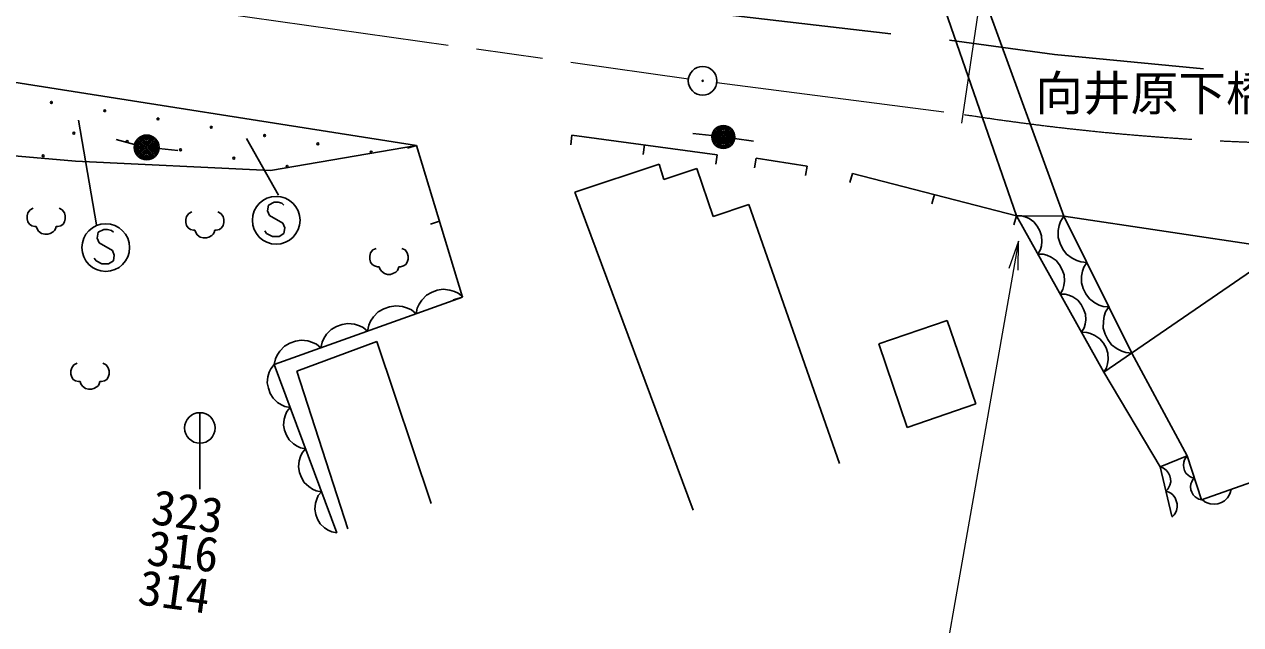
# Model space of a CAD drawing. Units: millimetres, scale not verified. Extents: x 40000 to 680000, y 20000 to 380000.
# Drawn here: x 431070 to 494826, y 254760 to 286203 of the extents above; entities that cross this region are included whole.
import ezdxf
from ezdxf.enums import TextEntityAlignment as Align

# ---------------------------------------------------------------- set-up
doc = ezdxf.new("R2010")
doc.units = ezdxf.units.MM
doc.header["$LTSCALE"] = 1000
doc.linetypes.add('CHAIN', pattern=[18.5, 12, -1.5, 3.5, -1.5])
for name, color, linetype, lineweight in [('M-BGD', 7, 'Continuous', 25), ('M-BGD-EXST', 7, 'Continuous', 25), ('M-BMK', 2, 'CHAIN', 13), ('M-BMK-SRVR', 3, 'Continuous', 25), ('M-STR-HTXT', 7, 'Continuous', 13), ('M-STR-STR1', 1, 'Continuous', 25), ('M-STR-STRC', 7, 'Continuous', 25)]:
    doc.layers.add(name, color=color, linetype=linetype, lineweight=lineweight)
doc.styles.add('ＭＳ ゴシック', font='')
doc.styles.get('ＭＳ ゴシック').set_extended_font_data('MS Gothic')

# ---------------------------------------------------------------- blocks, each defined once
blk = doc.blocks.new('open_arrow')
at = {"color": 0, "linetype": 'Continuous', "lineweight": -2}
blk.add_lwpolyline([(7.5, 1.25), (0, 0), (7.5, -1.25)], dxfattribs=at)

msp = doc.modelspace()

# ---------------------------------------------------------------- linework, layer by layer
at = {"layer": 'M-BGD'}
for p, q in [((413925, 285781), (451632, 279855)), ((436851, 279918), (435884, 280172)), ((459774, 280394), (459708, 279898)), ((459774, 280394), (467386, 279376)), ((467112, 280373), (466118, 280490)), ((468301, 280218), (469291, 280077)), ((433747, 279029), (429936, 279361)), ((438127, 279694), (439123, 279603)), ((451632, 279855), (443972, 278552)), ((451632, 279855), (451153, 279710)), ((451632, 279855), (454035, 271917)), ((463580, 279885), (463514, 279389)), ((467386, 279376), (467320, 278880)), ((443972, 278552), (433747, 279029)), ((459925, 277416), (464343, 278872)), ((464343, 278872), (464594, 278069)), ((464594, 278069), (466326, 278646)), ((466326, 278646), (467180, 276136)), ((469421, 279188), (469344, 278694)), ((469421, 279188), (472097, 278773)), ((472097, 278773), (472020, 278279)), ((474471, 278396), (474346, 277912)), ((474471, 278396), (483068, 276181)), ((466134, 260755), (459925, 277416)), ((467180, 276136), (469037, 276763)), ((469037, 276763), (473796, 263210)), ((478770, 277288), (478645, 276804)), ((431258, 276331), (431218, 276171)), ((431218, 276171), (431218, 276011)), ((431378, 276491), (431258, 276331)), ((431538, 276571), (431378, 276491)), ((433058, 276491), (432898, 276571)), ((433178, 276331), (433058, 276491)), ((433218, 276171), (433178, 276331)), ((433218, 276011), (433218, 276171)), ((439572, 276140), (439532, 275980)), ((439692, 276300), (439572, 276140)), ((439852, 276380), (439692, 276300)), ((441372, 276300), (441212, 276380)), ((441492, 276140), (441372, 276300)), ((441532, 275980), (441492, 276140)), ((483068, 276181), (482944, 275696)), ((483337, 276173), (483068, 276181)), ((485554, 276156), (483068, 276181)), ((483068, 276181), (487657, 267981)), ((483524, 276120), (483337, 276173)), ((483735, 276026), (483524, 276120)), ((485557, 276149), (485387, 275884)), ((497045, 274432), (485554, 276156)), ((485554, 276156), (489121, 268986)), ((431218, 276011), (431258, 275851)), ((431258, 275851), (431338, 275731)), ((431338, 275731), (431458, 275651)), ((431458, 275651), (431618, 275611)), ((431618, 275611), (431698, 275611)), ((431698, 275611), (431738, 275491)), ((431738, 275491), (431818, 275371)), ((432658, 275411), (432698, 275491)), ((432698, 275491), (432738, 275611)), ((432738, 275611), (432818, 275611)), ((432818, 275611), (432978, 275651)), ((432978, 275651), (433098, 275731)), ((433098, 275731), (433178, 275851)), ((433178, 275851), (433218, 276011)), ((439532, 275980), (439532, 275820)), ((439532, 275820), (439572, 275660)), ((439572, 275660), (439652, 275540)), ((439652, 275540), (439772, 275460)), ((439772, 275460), (439932, 275420)), ((441132, 275420), (441292, 275460)), ((441292, 275460), (441412, 275540)), ((441412, 275540), (441492, 275660)), ((441492, 275660), (441532, 275820)), ((441532, 275820), (441532, 275980)), ((452833, 275886), (452355, 275741)), ((483990, 275853), (483735, 276026)), ((484165, 275634), (483990, 275853)), ((484300, 275394), (484165, 275634)), ((485315, 275666), (485266, 275401)), ((485387, 275884), (485315, 275666)), ((431818, 275371), (431978, 275251)), ((431978, 275251), (432138, 275211)), ((432138, 275211), (432298, 275211)), ((432298, 275211), (432418, 275251)), ((432418, 275251), (432578, 275331)), ((432578, 275331), (432658, 275411)), ((439932, 275420), (440012, 275420)), ((440012, 275420), (440052, 275300)), ((440052, 275300), (440132, 275180)), ((440132, 275180), (440292, 275060)), ((440292, 275060), (440452, 275020)), ((440452, 275020), (440612, 275020)), ((440612, 275020), (440732, 275060)), ((440732, 275060), (440892, 275140)), ((440892, 275140), (440972, 275220)), ((440972, 275220), (441012, 275300)), ((441012, 275300), (441052, 275420)), ((441052, 275420), (441132, 275420)), ((484394, 275130), (484300, 275394)), ((484378, 274594), (484409, 274822)), ((484409, 274822), (484394, 275130)), ((485266, 275401), (485265, 275039)), ((485265, 275039), (485361, 274724)), ((449223, 274229), (449183, 274069)), ((449343, 274389), (449223, 274229)), ((449503, 274469), (449343, 274389)), ((451023, 274389), (450863, 274469)), ((451143, 274229), (451023, 274389)), ((451183, 274069), (451143, 274229)), ((484192, 274174), (484325, 274406)), ((484471, 274165), (484192, 274174)), ((484325, 274406), (484378, 274594)), ((484667, 274110), (484471, 274165)), ((485361, 274724), (485505, 274434)), ((485505, 274434), (485698, 274168)), ((485698, 274168), (485987, 273950)), ((487657, 267981), (497045, 274432)), ((449183, 274069), (449183, 273909)), ((449183, 273909), (449223, 273749)), ((449223, 273749), (449303, 273629)), ((449303, 273629), (449423, 273549)), ((449423, 273549), (449583, 273509)), ((450783, 273509), (450943, 273549)), ((450943, 273549), (451063, 273629)), ((451063, 273629), (451143, 273749)), ((451143, 273749), (451183, 273909)), ((451183, 273909), (451183, 274069)), ((484887, 274013), (484667, 274110)), ((485153, 273831), (484887, 274013)), ((485336, 273604), (485153, 273831)), ((485476, 273352), (485336, 273604)), ((485987, 273950), (486229, 273829)), ((486229, 273829), (486446, 273756)), ((486446, 273756), (486760, 273732)), ((486760, 273732), (486596, 273476)), ((449583, 273509), (449663, 273509)), ((449663, 273509), (449703, 273389)), ((449703, 273389), (449783, 273269)), ((449783, 273269), (449943, 273149)), ((449943, 273149), (450103, 273109)), ((450103, 273109), (450263, 273109)), ((450263, 273109), (450383, 273149)), ((450383, 273149), (450543, 273229)), ((450543, 273229), (450623, 273309)), ((450623, 273309), (450663, 273389)), ((450663, 273389), (450703, 273509)), ((450703, 273509), (450783, 273509)), ((485575, 273078), (485476, 273352)), ((485590, 272756), (485575, 273078)), ((486526, 273267), (486479, 273011)), ((486479, 273011), (486479, 272662)), ((486596, 273476), (486526, 273267)), ((452712, 272272), (452419, 272166)), ((453023, 272328), (452712, 272272)), ((453370, 272286), (453023, 272328)), ((453618, 272210), (453370, 272286)), ((485364, 272079), (485503, 272322)), ((485503, 272322), (485558, 272518)), ((485558, 272518), (485590, 272756)), ((486479, 272662), (486571, 272360)), ((486571, 272360), (486710, 272081)), ((454035, 271917), (444169, 268378)), ((451901, 271760), (451758, 271543)), ((452142, 272012), (451901, 271760)), ((452419, 272166), (452142, 272012)), ((454035, 271917), (453556, 271772)), ((453818, 272116), (453618, 272210)), ((454052, 271924), (453818, 272116)), ((485632, 272071), (485364, 272079)), ((485820, 272018), (485632, 272071)), ((486030, 271925), (485820, 272018)), ((486285, 271751), (486030, 271925)), ((486460, 271533), (486285, 271751)), ((486710, 272081), (486895, 271824)), ((486895, 271824), (487174, 271615)), ((487174, 271615), (487406, 271498)), ((449622, 271137), (449372, 270875)), ((449908, 271297), (449622, 271137)), ((450213, 271407), (449908, 271297)), ((450537, 271465), (450213, 271407)), ((450896, 271422), (450537, 271465)), ((451154, 271343), (450896, 271422)), ((451362, 271245), (451154, 271343)), ((451605, 271046), (451362, 271245)), ((451664, 271343), (451605, 271046)), ((451758, 271543), (451664, 271343)), ((486595, 271292), (486460, 271533)), ((486689, 271029), (486595, 271292)), ((486704, 270721), (486689, 271029)), ((487406, 271498), (487616, 271428)), ((487616, 271428), (487918, 271404)), ((487748, 271138), (487675, 270921)), ((487918, 271404), (487748, 271138)), ((447430, 270376), (447154, 270222)), ((447724, 270482), (447430, 270376)), ((448035, 270538), (447724, 270482)), ((448381, 270497), (448035, 270538)), ((448630, 270420), (448381, 270497)), ((448829, 270326), (448630, 270420)), ((449064, 270134), (448829, 270326)), ((449125, 270443), (449064, 270134)), ((449223, 270650), (449125, 270443)), ((449372, 270875), (449223, 270650)), ((479444, 270691), (475855, 269461)), ((480942, 266319), (479444, 270691)), ((486620, 270305), (486673, 270493)), ((486673, 270493), (486704, 270721)), ((487627, 270656), (487626, 270293)), ((487675, 270921), (487627, 270656)), ((446770, 269753), (446676, 269553)), ((446913, 269970), (446770, 269753)), ((447154, 270222), (446913, 269970)), ((486487, 270072), (486620, 270305)), ((486766, 270064), (486487, 270072)), ((486962, 270008), (486766, 270064)), ((487182, 269911), (486962, 270008)), ((487448, 269730), (487182, 269911)), ((487631, 269502), (487448, 269730)), ((487626, 270293), (487722, 269979)), ((487722, 269979), (487866, 269689)), ((487866, 269689), (488059, 269423)), ((444466, 269092), (444322, 268875)), ((444707, 269344), (444466, 269092)), ((444983, 269498), (444707, 269344)), ((445276, 269604), (444983, 269498)), ((445588, 269660), (445276, 269604)), ((445361, 268030), (449553, 269586)), ((445934, 269619), (445588, 269660)), ((446182, 269542), (445934, 269619)), ((446382, 269448), (446182, 269542)), ((446617, 269256), (446382, 269448)), ((446676, 269553), (446617, 269256)), ((449553, 269586), (452390, 261102)), ((475855, 269461), (477353, 265089)), ((487771, 269251), (487631, 269502)), ((487870, 268976), (487771, 269251)), ((488059, 269423), (488348, 269205)), ((488348, 269205), (488590, 269084)), ((488590, 269084), (488807, 269011)), ((433832, 268449), (433672, 268369)), ((435352, 268369), (435192, 268449)), ((444228, 268675), (444169, 268378)), ((444322, 268875), (444228, 268675)), ((487798, 268220), (487853, 268416)), ((487853, 268416), (487885, 268654)), ((487885, 268654), (487870, 268976)), ((488807, 269011), (489121, 268986)), ((492015, 263600), (489121, 268986)), ((433552, 268209), (433512, 268049)), ((433512, 268049), (433512, 267889)), ((433512, 267889), (433552, 267729)), ((433672, 268369), (433552, 268209)), ((435472, 268209), (435352, 268369)), ((435512, 268049), (435472, 268209)), ((435472, 267729), (435512, 267889)), ((435512, 267889), (435512, 268049)), ((443909, 267977), (443841, 267747)), ((443993, 268162), (443909, 267977)), ((444168, 268381), (443993, 268162)), ((444169, 268378), (447445, 259570)), ((448022, 259771), (445361, 268030)), ((487657, 267981), (490601, 263022)), ((487659, 267978), (487798, 268220)), ((433552, 267729), (433632, 267609)), ((433632, 267609), (433752, 267529)), ((433752, 267529), (433912, 267489)), ((433912, 267489), (433992, 267489)), ((433992, 267489), (434032, 267369)), ((434032, 267369), (434112, 267249)), ((434112, 267249), (434272, 267129)), ((434712, 267129), (434872, 267209)), ((434872, 267209), (434952, 267289)), ((434952, 267289), (434992, 267369)), ((434992, 267369), (435032, 267489)), ((435032, 267489), (435112, 267489)), ((435112, 267489), (435272, 267529)), ((435272, 267529), (435392, 267609)), ((435392, 267609), (435472, 267729)), ((443841, 267747), (443806, 267427)), ((443806, 267427), (443861, 267140)), ((443861, 267140), (443962, 266870)), ((434272, 267129), (434432, 267089)), ((434432, 267089), (434592, 267089)), ((434592, 267089), (434712, 267129)), ((443962, 266870), (444107, 266617)), ((444107, 266617), (444343, 266397)), ((444343, 266397), (444544, 266267)), ((444544, 266267), (444730, 266183)), ((444730, 266183), (445005, 266131)), ((444837, 265922), (444756, 265744)), ((445005, 266131), (444837, 265922)), ((477353, 265089), (480942, 266319)), ((444691, 265524), (444658, 265217)), ((444756, 265744), (444691, 265524)), ((444658, 265217), (444711, 264942)), ((444711, 264942), (444807, 264684)), ((444807, 264684), (444946, 264441)), ((444946, 264441), (445172, 264230)), ((445172, 264230), (445365, 264106)), ((445365, 264106), (445543, 264025)), ((445543, 264025), (445806, 263976)), ((445806, 263976), (445632, 263757)), ((445479, 263342), (445444, 263022)), ((445547, 263572), (445479, 263342)), ((445632, 263757), (445547, 263572)), ((490601, 263022), (492015, 263600)), ((491883, 263386), (491845, 263272)), ((491929, 263477), (491883, 263386)), ((492021, 263582), (491929, 263477)), ((492015, 263600), (492770, 261302)), ((445444, 263022), (445500, 262735)), ((445500, 262735), (445600, 262465)), ((490746, 262975), (490601, 263022)), ((491212, 260435), (490601, 263022)), ((490840, 262917), (490746, 262975)), ((490939, 262834), (490840, 262917)), ((491051, 262700), (490939, 262834)), ((491112, 262554), (491051, 262700)), ((491845, 263272), (491822, 263113)), ((491822, 263113), (491844, 262968)), ((491844, 262968), (491889, 262832)), ((491889, 262832), (491956, 262702)), ((491956, 262702), (492070, 262588)), ((492770, 261302), (497816, 263073)), ((445600, 262465), (445745, 262212)), ((445745, 262212), (445981, 261992)), ((491067, 261956), (491119, 262075)), ((491148, 262403), (491112, 262554)), ((491119, 262075), (491159, 262245)), ((491159, 262245), (491148, 262403)), ((492070, 262588), (492168, 262519)), ((492168, 262519), (492259, 262473)), ((492220, 262132), (492196, 261973)), ((492258, 262246), (492220, 262132)), ((492304, 262337), (492258, 262246)), ((492259, 262473), (492396, 262442)), ((492396, 262442), (492304, 262337)), ((445981, 261992), (446183, 261862)), ((446183, 261862), (446368, 261777)), ((446368, 261777), (446643, 261726)), ((446475, 261517), (446394, 261339)), ((446643, 261726), (446475, 261517)), ((490900, 261756), (491009, 261862)), ((491056, 261707), (490900, 261756)), ((491009, 261862), (491067, 261956)), ((491157, 261644), (491056, 261707)), ((491264, 261555), (491157, 261644)), ((491384, 261410), (491264, 261555)), ((491450, 261253), (491384, 261410)), ((492196, 261973), (492218, 261828)), ((492218, 261828), (492263, 261692)), ((492263, 261692), (492331, 261562)), ((492331, 261562), (492445, 261448)), ((492445, 261448), (492543, 261379)), ((493984, 261254), (494134, 261408)), ((494134, 261408), (494223, 261541)), ((494223, 261541), (494282, 261663)), ((494282, 261663), (494319, 261846)), ((446329, 261119), (446296, 260812)), ((446296, 260812), (446349, 260537)), ((446394, 261339), (446329, 261119)), ((491489, 261090), (491450, 261253)), ((491457, 260737), (491500, 260920)), ((491500, 260920), (491489, 261090)), ((492543, 261379), (492634, 261333)), ((492634, 261333), (492770, 261302)), ((492809, 261316), (492953, 261197)), ((492953, 261197), (493075, 261138)), ((493075, 261138), (493228, 261090)), ((493228, 261090), (493441, 261063)), ((493441, 261063), (493633, 261096)), ((493633, 261096), (493814, 261160)), ((493814, 261160), (493984, 261254)), ((446349, 260537), (446445, 260278)), ((446445, 260278), (446584, 260036)), ((491222, 260394), (491339, 260508)), ((491339, 260508), (491401, 260609)), ((491401, 260609), (491457, 260737)), ((446584, 260036), (446810, 259825)), ((446810, 259825), (447004, 259701)), ((447004, 259701), (447181, 259620)), ((447181, 259620), (447445, 259570))]:
    msp.add_line(p, q, dxfattribs=at)
for centre, radius in [((432486, 282114), 50), ((435281, 281680), 50), ((438076, 281246), 50), ((433666, 280499), 50), ((440871, 280811), 50), ((467708, 280303), 600), ((467708, 280303), 528), ((467708, 280303), 456), ((467708, 280303), 384), ((467708, 280303), 312), ((467708, 280303), 240), ((436461, 280065), 50), ((437480, 279753), 650), ((437480, 279753), 572), ((437480, 279753), 494), ((437480, 279753), 416), ((437480, 279753), 338), ((437480, 279753), 260), ((437480, 279753), 182), ((443665, 280377), 50), ((446460, 279943), 50), ((467708, 280303), 168), ((467708, 280303), 96), ((467708, 280303), 24), ((432052, 279319), 50), ((437480, 279753), 104), ((437480, 279753), 26), ((439256, 279631), 50), ((449255, 279509), 50), ((442051, 279197), 50), ((444846, 278763), 50)]:
    msp.add_circle(centre, radius, dxfattribs=at)
at = {"layer": 'M-BGD-EXST'}
for p, q in [((434859, 275702), (433906, 281182)), ((444391, 277250), (442722, 280229)), ((443871, 276740), (443821, 276440)), ((444171, 276890), (443871, 276740)), ((444371, 276890), (444171, 276890)), ((444571, 276840), (444371, 276890)), ((444671, 276740), (444571, 276840)), ((443821, 276440), (443921, 276190)), ((443921, 276190), (444621, 275790)), ((435235, 275460), (434935, 275310)), ((435435, 275460), (435235, 275460)), ((435635, 275410), (435435, 275460)), ((444621, 275790), (444721, 275540)), ((444721, 275540), (444671, 275240)), ((434935, 275310), (434885, 275010)), ((434885, 275010), (434985, 274760)), ((435735, 275310), (435635, 275410)), ((443771, 275240), (443671, 275390)), ((444071, 275090), (443771, 275240)), ((444421, 275090), (444071, 275090)), ((444671, 275240), (444421, 275090)), ((434985, 274760), (435685, 274360)), ((435685, 274360), (435785, 274110)), ((434835, 273810), (434735, 273960)), ((435135, 273660), (434835, 273810)), ((435485, 273660), (435135, 273660)), ((435735, 273810), (435485, 273660)), ((435785, 274110), (435735, 273810))]:
    msp.add_line(p, q, dxfattribs=at)
for centre in [(444271, 275940), (435335, 274510)]:
    msp.add_circle(centre, 1250, dxfattribs=at)
at = {"layer": 'M-BMK'}
for p, q in [((368117, 297095), (465879, 283349)), ((467366, 283149), (480334, 281480))]:
    msp.add_line(p, q, dxfattribs=at)
msp.add_arc((500197, 409036), 129094, 261.14899, 273.76273, dxfattribs=at)
at = {"layer": 'M-BMK-SRVR'}
for radius in [750, 30]:
    msp.add_circle((466622, 283245), radius, dxfattribs=at)
at = {"layer": 'M-STR-HTXT'}
msp.add_line((484979, 313723), (480200, 281030), dxfattribs=at)
msp.add_lwpolyline([(483177, 274851), (476169, 235111), (448257, 235111)], dxfattribs=at)
at = {"layer": 'M-STR-STR1'}
for p, q in [((479204, 287346), (483068, 276181)), ((485557, 276149), (481561, 287114))]:
    msp.add_line(p, q, dxfattribs=at)
at = {"layer": 'M-STR-STRC'}
for p, q in [((459026, 287742), (476497, 285702)), ((485062, 284622), (479560, 285376)), ((492877, 283872), (485062, 284622)), ((440273, 265863), (440273, 261863))]:
    msp.add_line(p, q, dxfattribs=at)
msp.add_circle((440273, 265063), 800, dxfattribs=at)

# ---------------------------------------------------------------- block references
at = {"layer": 'M-STR-HTXT', "xscale": 200, "yscale": 200, "rotation": 260}
msp.add_blockref('open_arrow', (483177, 274851), dxfattribs=at)

# ---------------------------------------------------------------- texts
at = {"layer": 'M-STR-STR1', "style": 'ＭＳ ゴシック'}
msp.add_text('向井原下橋', height=1833, dxfattribs=at).set_placement((484054, 281133), align=Align.BOTTOM_LEFT)
at = {"layer": 'M-STR-STRC', "style": 'ＭＳ ゴシック'}
for s, rotation, p in [('323', 352.1, (437581, 259501)), ('316', 353.8, (437366, 257351)), ('314', 352.2, (436883, 255298))]:
    msp.add_text(s, height=1833, rotation=rotation, dxfattribs=at).set_placement(p, align=Align.BOTTOM_LEFT)

doc.saveas('drawing.dxf')
